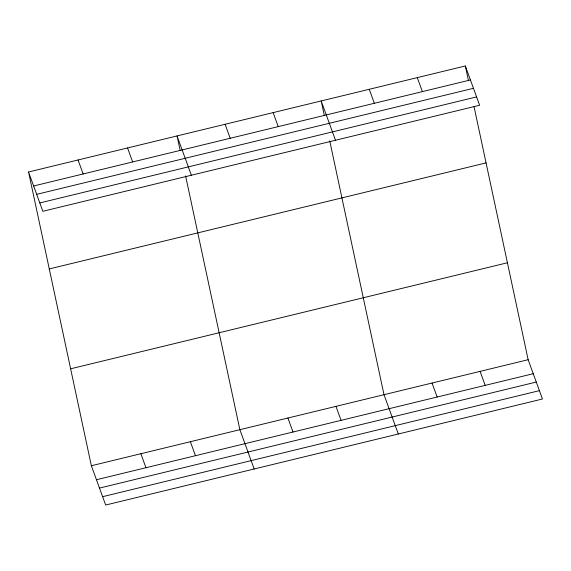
<?xml version="1.0" encoding="UTF-8"?>
<svg xmlns="http://www.w3.org/2000/svg" width="571" height="571" viewBox="0 0 571 571"><rect width="100%" height="100%" fill="white"/><g stroke="black" fill="none" stroke-linecap="round" stroke-linejoin="round"><path stroke-width="0.86" d="M28.55 171.992L465.336 65.965L479.64 105.257L42.854 211.291L28.55 171.992L91.36 465.743L105.664 505.035L542.45 399.008L528.146 359.709L474.066 106.777M33.646 185.989L470.433 79.954M36.68 194.34L473.466 88.305M39.813 202.941L476.599 96.906M49.277 268.934L486.064 162.899M70.633 368.802L507.419 262.774M91.36 465.743L528.146 359.709M96.456 479.733L533.243 373.705M99.497 488.084L536.283 382.049M102.623 496.684L539.409 390.657M417.287 77.627L422.383 91.624M480.104 371.371L485.193 385.368M369.244 89.29L374.34 103.287M432.054 383.034L437.15 397.031M335.498 140.252L321.195 100.953L324.285 115.406M398.308 433.996L384.005 394.697L329.745 140.916M273.152 112.615L278.241 126.612M335.962 406.366L341.058 420.356M225.102 124.278L230.199 138.275M287.912 418.029L293.009 432.019M191.356 175.24L177.06 135.948L180.15 150.401M254.174 468.984L239.87 429.692L185.604 175.911M127.554 147.96L132.65 161.957M190.364 441.704L195.46 455.701M78.056 159.98L83.145 173.969M140.866 453.724L145.955 467.72M465.336 65.965L468.427 80.418"/></g></svg>
